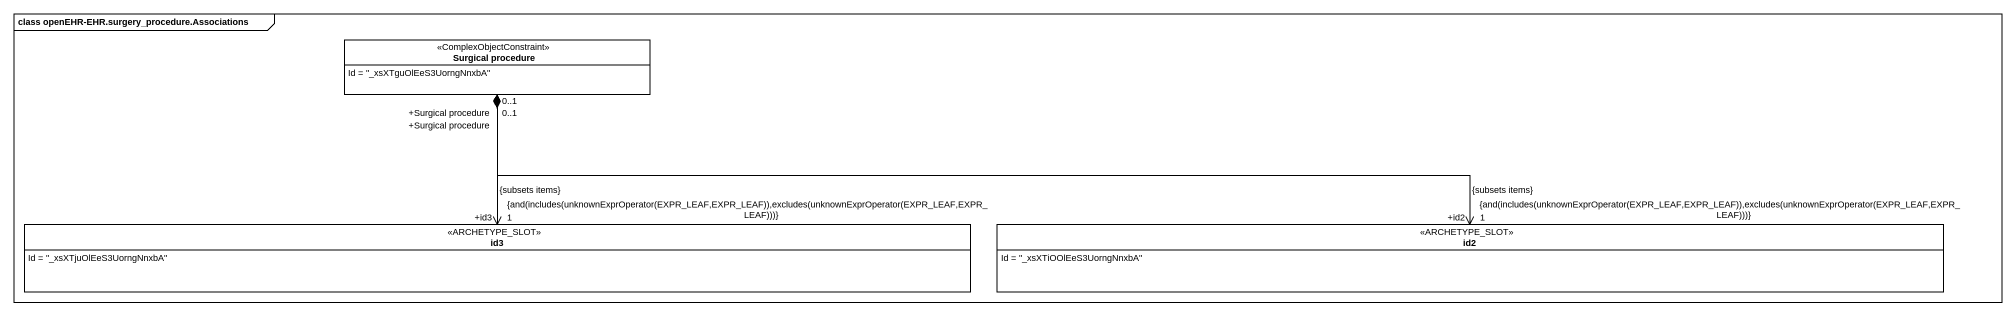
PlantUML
@startuml
mainframe class openEHR-EHR.surgery_procedure.Associations
hide circle
hide empty members
class "Surgical procedure" as Surgical_procedure <<ComplexObjectConstraint>> {
  Id = "_xsXTguOlEeS3UorngNnxbA"
}
class id3 <<ARCHETYPE_SLOT>> {
  Id = "_xsXTjuOlEeS3UorngNnxbA"
}
class id2 <<ARCHETYPE_SLOT>> {
  Id = "_xsXTiOOlEeS3UorngNnxbA"
}
Surgical_procedure "+Surgical procedure\n0..1" *--> "+id3\n1\n{and(includes(unknownExprOperator(EXPR_LEAF,EXPR_LEAF)),excludes(unknownExprOperator(EXPR_LEAF,EXPR_LEAF)))}\n{subsets items}" id3
Surgical_procedure "+Surgical procedure\n0..1" *-right-> "+id2\n1\n{and(includes(unknownExprOperator(EXPR_LEAF,EXPR_LEAF)),excludes(unknownExprOperator(EXPR_LEAF,EXPR_LEAF)))}\n{subsets items}" id2
@enduml
